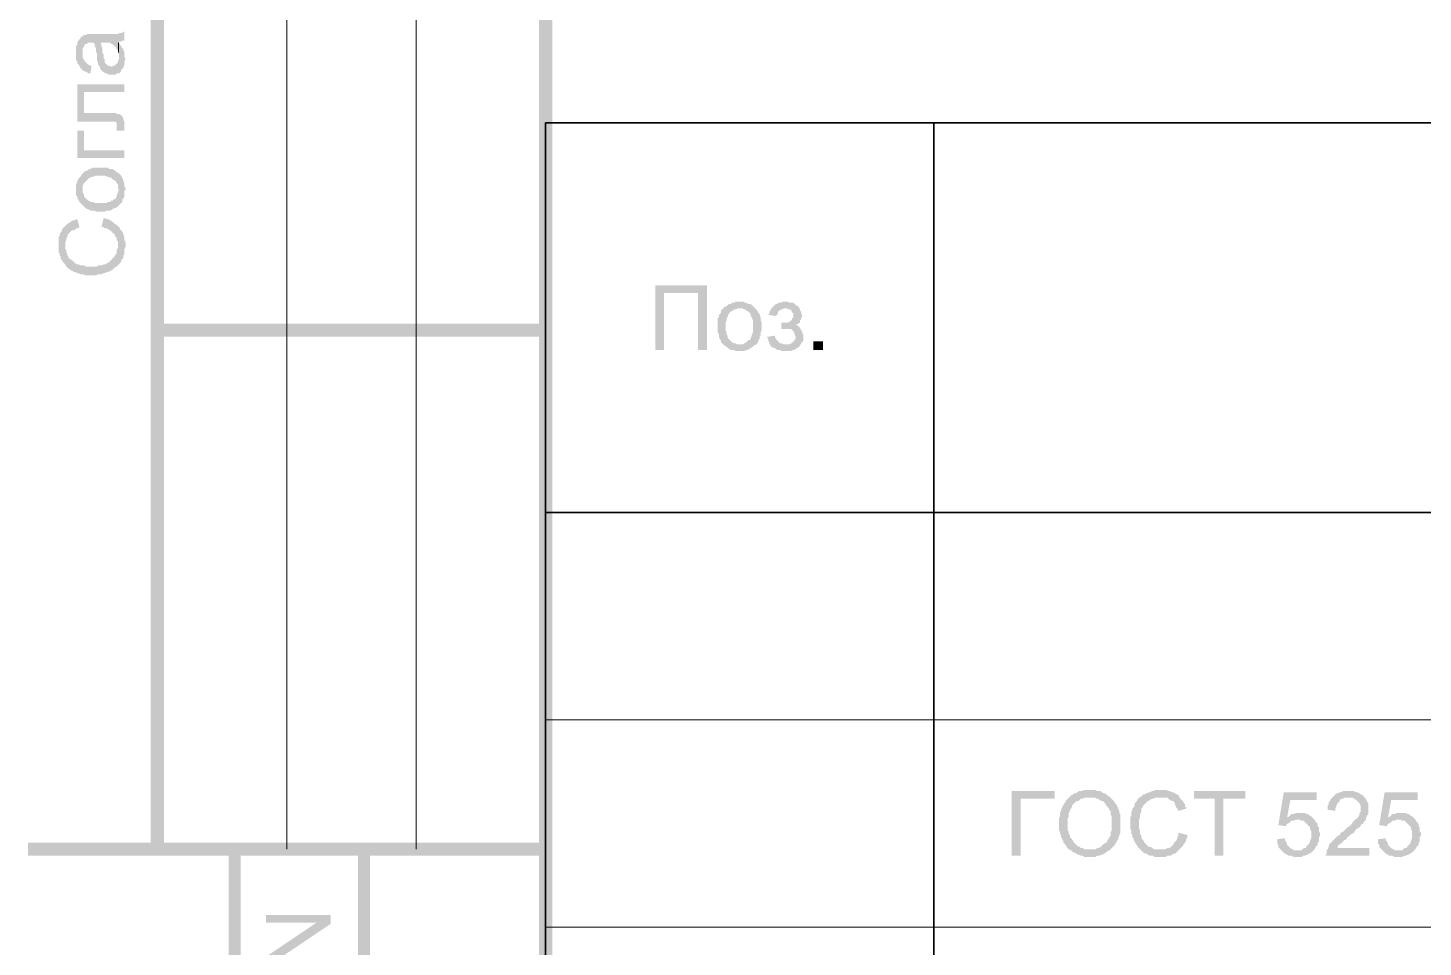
# Model space of a CAD drawing. Header units: millimetres. Extents: x -383313 to -161684, y -117025 to 99224.
# Drawn here: x -373960 to -368575, y -28959 to -25413 of the extents above; entities that cross this region are included whole.
import ezdxf

# ---------------------------------------------------------------- set-up
doc = ezdxf.new("R2010")
doc.units = ezdxf.units.MM
doc.header["$MEASUREMENT"] = 0
doc.layers.add('PDF_Geometry', color=7, linetype='Continuous')
doc.layers.add('PDF_Solid Fills', color=7, linetype='Continuous')

# ---------------------------------------------------------------- blocks, each defined once
blk = doc.blocks.new('A$Cf5759c35')
at = {"layer": 'PDF_Solid Fills'}
for points in [[(-15312, -7243.2), (-15312, -7243.2), (-15312, -7272.9), (-15307.7, -7277.1), (-15307.7, -7285.6), (-15303.5, -7289.8), (-15299.3, -7294), (-15295, -7302.5), (-15290.8, -7306.7), (-15286.6, -7311), (-15286.6, -7247.5), (-15286.6, -7243.2), (-15286.6, -7234.8), (-15286.6, -7226.3), (-15282.3, -7222.1), (-15282.3, -7217.8), (-15278.1, -7213.6), (-15278.1, -7209.4), (-15269.6, -7209.4), (-15265.4, -7205.1), (-15256.9, -7205.1), (-15248.5, -7205.1), (-15248.5, -7205.1), (-15244.2, -7205.1), (-15240, -7209.4), (-15240, -7213.6), (-15240, -7217.8), (-15235.8, -7226.3), (-15235.8, -7234.8), (-15235.8, -7239), (-15231.5, -7247.5), (-15231.5, -7260.2), (-15231.5, -7264.4), (-15231.5, -7272.9), (-15227.3, -7281.3), (-15227.3, -7285.6), (-15227.3, -7289.8), (-15223.1, -7294), (-15218.8, -7302.5), (-15218.8, -7205.1), (-15206.1, -7205.1), (-15201.9, -7205.1), (-15193.4, -7205.1), (-15189.2, -7205.1), (-15180.7, -7205.1), (-15176.5, -7209.4), (-15176.5, -7209.4), (-15168, -7213.6), (-15163.8, -7217.8), (-15159.6, -7222.1), (-15155.3, -7230.5), (-15151.1, -7234.8), (-15151.1, -7239), (-15151.1, -7200.9), (-15146.9, -7200.9), (-15138.4, -7200.9), (-15134.2, -7196.7), (-15125.7, -7196.7), (-15125.7, -7162.8), (-15129.9, -7162.8), (-15134.2, -7167), (-15142.6, -7167), (-15151.1, -7171.3), (-15151.1, -7171.3), (-15155.3, -7171.3), (-15159.6, -7171.3), (-15168, -7171.3), (-15176.5, -7171.3), (-15185, -7171.3), (-15193.4, -7171.3), (-15201.9, -7171.3), (-15244.2, -7171.3), (-15244.2, -7171.3), (-15252.7, -7171.3), (-15261.2, -7171.3), (-15269.6, -7171.3), (-15273.9, -7175.5), (-15273.9, -7175.5), (-15282.3, -7175.5), (-15286.6, -7179.7), (-15295, -7184), (-15295, -7188.2), (-15299.3, -7192.4), (-15303.5, -7196.7), (-15307.7, -7205.1), (-15307.7, -7209.4), (-15307.7, -7213.6), (-15312, -7217.8), (-15312, -7226.3), (-15312, -7234.8)], [(-15218.8, -7302.5), (-15218.8, -7306.7), (-15214.6, -7311), (-15210.4, -7315.2), (-15206.1, -7319.4), (-15197.7, -7323.7), (-15193.4, -7323.7), (-15189.2, -7327.9), (-15180.7, -7327.9), (-15176.5, -7327.9), (-15172.3, -7327.9), (-15168, -7327.9), (-15159.6, -7327.9), (-15155.3, -7323.7), (-15146.9, -7323.7), (-15142.6, -7319.4), (-15138.4, -7315.2), (-15138.4, -7311), (-15134.2, -7306.7), (-15129.9, -7302.5), (-15129.9, -7298.3), (-15125.7, -7289.8), (-15125.7, -7281.3), (-15125.7, -7277.1), (-15121.5, -7268.6), (-15125.7, -7260.2), (-15125.7, -7251.7), (-15125.7, -7247.5), (-15125.7, -7239), (-15129.9, -7234.8), (-15129.9, -7230.5), (-15134.2, -7226.3), (-15138.4, -7217.8), (-15142.6, -7213.6), (-15146.9, -7205.1), (-15146.9, -7260.2), (-15146.9, -7260.2), (-15146.9, -7268.6), (-15151.1, -7277.1), (-15151.1, -7281.3), (-15155.3, -7285.6), (-15159.6, -7289.8), (-15163.8, -7294), (-15168, -7294), (-15176.5, -7298.3), (-15176.5, -7298.3), (-15185, -7294), (-15189.2, -7294), (-15193.4, -7289.8), (-15197.7, -7285.6), (-15201.9, -7281.3), (-15201.9, -7277.1), (-15201.9, -7268.6), (-15206.1, -7264.4), (-15206.1, -7251.7), (-15206.1, -7251.7), (-15210.4, -7243.2), (-15210.4, -7234.8), (-15210.4, -7226.3), (-15214.6, -7217.8), (-15214.6, -7213.6), (-15214.6, -7209.4), (-15218.8, -7205.1)], [(-15151.1, -7239), (-15146.9, -7247.5), (-15146.9, -7260.2), (-15146.9, -7205.1), (-15151.1, -7200.9)], [(-15286.6, -7311), (-15282.3, -7315.2), (-15278.1, -7315.2), (-15269.6, -7319.4), (-15265.4, -7323.7), (-15256.9, -7323.7), (-15252.7, -7294), (-15256.9, -7294), (-15265.4, -7289.8), (-15269.6, -7285.6), (-15273.9, -7281.3), (-15278.1, -7277.1), (-15282.3, -7272.9), (-15282.3, -7268.6), (-15286.6, -7264.4), (-15286.6, -7255.9), (-15286.6, -7247.5)], [(-15307.7, -7366), (-15307.7, -7509.9), (-15159.6, -7509.9), (-15155.3, -7514.2), (-15155.3, -7514.2), (-15155.3, -7518.4), (-15155.3, -7526.9), (-15155.3, -7543.8), (-15125.7, -7543.8), (-15125.7, -7539.6), (-15125.7, -7531.1), (-15125.7, -7522.6), (-15125.7, -7518.4), (-15125.7, -7514.2), (-15125.7, -7509.9), (-15129.9, -7501.5), (-15129.9, -7497.2), (-15134.2, -7488.8), (-15134.2, -7488.8), (-15138.4, -7484.5), (-15146.9, -7480.3), (-15151.1, -7480.3), (-15155.3, -7480.3), (-15159.6, -7476.1), (-15168, -7476.1), (-15172.3, -7476.1), (-15185, -7476.1), (-15193.4, -7476.1), (-15282.3, -7476.1), (-15282.3, -7395.6)], [(-15307.7, -7543.8), (-15307.7, -7649.6), (-15125.7, -7649.6), (-15125.7, -7620), (-15282.3, -7620), (-15282.3, -7543.8)], [(-15312, -7772.4), (-15312, -7772.4), (-15312, -7793.6), (-15307.7, -7797.8), (-15307.7, -7806.3), (-15303.5, -7810.5), (-15299.3, -7819), (-15295, -7823.2), (-15290.8, -7827.4), (-15290.8, -7827.4), (-15286.6, -7831.7), (-15286.6, -7772.4), (-15286.6, -7768.2), (-15286.6, -7759.7), (-15286.6, -7755.5), (-15282.3, -7747), (-15278.1, -7742.8), (-15273.9, -7738.5), (-15269.6, -7734.3), (-15265.4, -7730.1), (-15261.2, -7725.8), (-15256.9, -7725.8), (-15248.5, -7721.6), (-15244.2, -7721.6), (-15235.8, -7717.4), (-15227.3, -7717.4), (-15218.8, -7717.4), (-15218.8, -7717.4), (-15210.4, -7717.4), (-15201.9, -7717.4), (-15193.4, -7721.6), (-15189.2, -7721.6), (-15180.7, -7725.8), (-15176.5, -7725.8), (-15172.3, -7730.1), (-15168, -7734.3), (-15163.8, -7734.3), (-15159.6, -7738.5), (-15155.3, -7747), (-15151.1, -7751.2), (-15151.1, -7755.5), (-15151.1, -7763.9), (-15146.9, -7772.4), (-15146.9, -7831.7), (-15142.6, -7827.4), (-15138.4, -7823.2), (-15134.2, -7819), (-15134.2, -7810.5), (-15129.9, -7806.3), (-15125.7, -7797.8), (-15125.7, -7793.6), (-15125.7, -7785.1), (-15125.7, -7776.6), (-15121.5, -7772.4), (-15121.5, -7768.2), (-15125.7, -7759.7), (-15125.7, -7751.2), (-15125.7, -7747), (-15129.9, -7738.5), (-15129.9, -7734.3), (-15134.2, -7725.8), (-15134.2, -7725.8), (-15138.4, -7717.4), (-15142.6, -7713.1), (-15146.9, -7708.9), (-15155.3, -7704.7), (-15159.6, -7700.4), (-15163.8, -7696.2), (-15168, -7696.2), (-15172.3, -7692), (-15176.5, -7692), (-15185, -7692), (-15189.2, -7687.7), (-15197.7, -7687.7), (-15206.1, -7687.7), (-15210.4, -7687.7), (-15218.8, -7687.7), (-15227.3, -7687.7), (-15235.8, -7687.7), (-15240, -7687.7), (-15248.5, -7687.7), (-15256.9, -7692), (-15261.2, -7692), (-15265.4, -7696.2), (-15273.9, -7700.4), (-15278.1, -7700.4), (-15282.3, -7704.7), (-15286.6, -7708.9), (-15290.8, -7713.1), (-15295, -7721.6), (-15299.3, -7725.8), (-15303.5, -7730.1), (-15307.7, -7738.5), (-15307.7, -7742.8), (-15312, -7751.2), (-15312, -7755.5), (-15312, -7763.9)], [(-15286.6, -7831.7), (-15282.3, -7835.9), (-15278.1, -7840.1), (-15273.9, -7844.4), (-15265.4, -7848.6), (-15261.2, -7848.6), (-15256.9, -7852.8), (-15248.5, -7852.8), (-15240, -7852.8), (-15235.8, -7857.1), (-15227.3, -7857.1), (-15218.8, -7857.1), (-15218.8, -7857.1), (-15210.4, -7857.1), (-15201.9, -7857.1), (-15193.4, -7852.8), (-15185, -7852.8), (-15180.7, -7852.8), (-15172.3, -7848.6), (-15168, -7844.4), (-15163.8, -7844.4), (-15155.3, -7840.1), (-15151.1, -7835.9), (-15146.9, -7831.7), (-15146.9, -7772.4), (-15146.9, -7772.4), (-15151.1, -7780.9), (-15151.1, -7785.1), (-15155.3, -7793.6), (-15155.3, -7797.8), (-15159.6, -7806.3), (-15168, -7810.5), (-15168, -7810.5), (-15172.3, -7814.7), (-15176.5, -7814.7), (-15180.7, -7819), (-15189.2, -7819), (-15193.4, -7823.2), (-15201.9, -7823.2), (-15210.4, -7823.2), (-15218.8, -7823.2), (-15218.8, -7823.2), (-15227.3, -7823.2), (-15235.8, -7823.2), (-15240, -7823.2), (-15248.5, -7819), (-15256.9, -7819), (-15261.2, -7814.7), (-15265.4, -7814.7), (-15269.6, -7810.5), (-15273.9, -7806.3), (-15278.1, -7802), (-15282.3, -7797.8), (-15282.3, -7789.3), (-15286.6, -7785.1), (-15286.6, -7776.6), (-15286.6, -7772.4)], [(-15379.7, -7984.1), (-15379.7, -7984.1), (-15379.7, -8013.7), (-15375.5, -8017.9), (-15375.5, -8026.4), (-15371.2, -8030.6), (-15371.2, -8039.1), (-15367, -8043.3), (-15367, -8043.3), (-15362.8, -8051.8), (-15358.5, -8056), (-15354.3, -8060.3), (-15350.1, -8068.7), (-15345.8, -8073), (-15341.6, -8077.2), (-15333.1, -8081.4), (-15328.9, -8085.7), (-15324.7, -8085.7), (-15320.4, -8089.9), (-15316.2, -8089.9), (-15307.7, -8094.1), (-15303.5, -8094.1), (-15295, -8098.4), (-15290.8, -8098.4), (-15282.3, -8098.4), (-15278.1, -8102.6), (-15269.6, -8102.6), (-15261.2, -8102.6), (-15252.7, -8102.6), (-15248.5, -8102.6), (-15240, -8102.6), (-15235.8, -8102.6), (-15227.3, -8098.4), (-15218.8, -8098.4), (-15214.6, -8098.4), (-15206.1, -8094.1), (-15201.9, -8094.1), (-15193.4, -8089.9), (-15189.2, -8089.9), (-15189.2, -8089.9), (-15180.7, -8085.7), (-15172.3, -8081.4), (-15168, -8077.2), (-15163.8, -8073), (-15155.3, -8068.7), (-15151.1, -8064.5), (-15146.9, -8060.3), (-15151.1, -7988.3), (-15151.1, -7992.5), (-15151.1, -7996.8), (-15155.3, -8005.2), (-15155.3, -8009.5), (-15155.3, -8017.9), (-15159.6, -8022.2), (-15163.8, -8030.6), (-15168, -8034.9), (-15172.3, -8039.1), (-15176.5, -8043.3), (-15180.7, -8047.6), (-15185, -8051.8), (-15193.4, -8056), (-15197.7, -8060.3), (-15201.9, -8060.3), (-15206.1, -8060.3), (-15210.4, -8064.5), (-15218.8, -8064.5), (-15227.3, -8064.5), (-15231.5, -8068.7), (-15240, -8068.7), (-15248.5, -8068.7), (-15252.7, -8068.7), (-15252.7, -8068.7), (-15261.2, -8068.7), (-15269.6, -8068.7), (-15273.9, -8068.7), (-15282.3, -8064.5), (-15290.8, -8064.5), (-15295, -8064.5), (-15303.5, -8060.3), (-15307.7, -8060.3), (-15316.2, -8056), (-15320.4, -8051.8), (-15324.7, -8047.6), (-15328.9, -8043.3), (-15337.4, -8039.1), (-15341.6, -8034.9), (-15341.6, -8030.6), (-15345.8, -8026.4), (-15345.8, -8017.9), (-15350.1, -8013.7), (-15350.1, -8005.2), (-15354.3, -8001), (-15354.3, -7992.5), (-15354.3, -7984.1), (-15354.3, -7912.1), (-15358.5, -7916.3), (-15362.8, -7920.6), (-15367, -7924.8), (-15367, -7929), (-15371.2, -7937.5), (-15375.5, -7941.7), (-15375.5, -7950.2), (-15379.7, -7954.4), (-15379.7, -7962.9), (-15379.7, -7971.4), (-15379.7, -7975.6)], [(-15354.3, -7912.1), (-15354.3, -7984.1), (-15354.3, -7975.6), (-15350.1, -7967.1), (-15350.1, -7958.7), (-15345.8, -7954.4), (-15345.8, -7950.2), (-15341.6, -7941.7), (-15337.4, -7937.5), (-15333.1, -7933.3), (-15328.9, -7929), (-15320.4, -7929), (-15316.2, -7924.8), (-15307.7, -7920.6), (-15299.3, -7916.3), (-15307.7, -7886.7), (-15312, -7886.7), (-15320.4, -7890.9), (-15324.7, -7890.9), (-15333.1, -7895.2), (-15337.4, -7899.4), (-15345.8, -7903.6), (-15350.1, -7907.9)], [(-15214.6, -7916.3), (-15214.6, -7916.3), (-15206.1, -7916.3), (-15201.9, -7920.6), (-15193.4, -7920.6), (-15189.2, -7924.8), (-15180.7, -7929), (-15176.5, -7933.3), (-15172.3, -7937.5), (-15168, -7941.7), (-15163.8, -7941.7), (-15163.8, -7950.2), (-15159.6, -7954.4), (-15155.3, -7958.7), (-15155.3, -7967.1), (-15151.1, -7971.4), (-15151.1, -7979.8), (-15151.1, -7988.3), (-15146.9, -8060.3), (-15142.6, -8056), (-15138.4, -8051.8), (-15138.4, -8047.6), (-15134.2, -8039.1), (-15129.9, -8034.9), (-15129.9, -8026.4), (-15125.7, -8022.2), (-15125.7, -8013.7), (-15125.7, -8009.5), (-15125.7, -8001), (-15121.5, -7992.5), (-15121.5, -7984.1), (-15121.5, -7984.1), (-15121.5, -7975.6), (-15125.7, -7967.1), (-15125.7, -7962.9), (-15125.7, -7954.4), (-15129.9, -7946), (-15129.9, -7941.7), (-15134.2, -7933.3), (-15138.4, -7929), (-15142.6, -7924.8), (-15142.6, -7920.6), (-15146.9, -7916.3), (-15151.1, -7912.1), (-15155.3, -7907.9), (-15163.8, -7903.6), (-15168, -7899.4), (-15172.3, -7895.2), (-15180.7, -7890.9), (-15185, -7886.7), (-15193.4, -7886.7), (-15197.7, -7882.5), (-15206.1, -7882.5)], [(-12877.8, -8140.7), (-13076.8, -8140.7), (-13076.8, -8390.5), (-13042.9, -8390.5), (-13042.9, -8170.3), (-12911.7, -8170.3)], [(-12814.3, -8229.6), (-12818.5, -8233.8), (-12822.8, -8238.1), (-12822.8, -8246.5), (-12827, -8250.8), (-12831.2, -8255), (-12831.2, -8263.5), (-12835.5, -8267.7), (-12835.5, -8276.2), (-12835.5, -8284.6), (-12835.5, -8293.1), (-12835.5, -8301.6), (-12835.5, -8301.6), (-12835.5, -8310), (-12835.5, -8318.5), (-12835.5, -8322.7), (-12831.2, -8331.2), (-12831.2, -8339.7), (-12831.2, -8343.9), (-12827, -8348.1), (-12822.8, -8356.6), (-12822.8, -8360.8), (-12818.5, -8365.1), (-12814.3, -8369.3), (-12750.8, -8369.3), (-12755, -8369.3), (-12759.3, -8369.3), (-12767.7, -8365.1), (-12772, -8365.1), (-12780.4, -8360.8), (-12784.7, -8356.6), (-12788.9, -8352.4), (-12788.9, -8352.4), (-12793.1, -8348.1), (-12797.4, -8343.9), (-12797.4, -8335.4), (-12801.6, -8331.2), (-12801.6, -8322.7), (-12805.8, -8314.3), (-12805.8, -8310), (-12805.8, -8301.6), (-12805.8, -8297.3), (-12805.8, -8288.9), (-12805.8, -8284.6), (-12801.6, -8276.2), (-12801.6, -8267.7), (-12797.4, -8263.5), (-12797.4, -8259.2), (-12793.1, -8250.8), (-12788.9, -8246.5), (-12788.9, -8246.5), (-12784.7, -8242.3), (-12776.2, -8238.1), (-12772, -8233.8), (-12763.5, -8233.8), (-12759.3, -8229.6), (-12750.8, -8229.6)], [(-12750.8, -8204.2), (-12750.8, -8204.2), (-12767.7, -8204.2), (-12772, -8208.4), (-12780.4, -8208.4), (-12784.7, -8212.7), (-12793.1, -8212.7), (-12797.4, -8216.9), (-12801.6, -8221.1), (-12810.1, -8225.4), (-12810.1, -8225.4), (-12814.3, -8229.6), (-12750.8, -8229.6), (-12750.8, -8229.6), (-12742.3, -8229.6), (-12733.9, -8233.8), (-12729.6, -8233.8), (-12725.4, -8238.1), (-12716.9, -8242.3), (-12712.7, -8246.5), (-12708.5, -8250.8), (-12708.5, -8259.2), (-12704.2, -8263.5), (-12704.2, -8267.7), (-12700, -8276.2), (-12700, -8284.6), (-12700, -8288.9), (-12700, -8297.3), (-12700, -8301.6), (-12700, -8310), (-12700, -8318.5), (-12700, -8322.7), (-12704.2, -8331.2), (-12704.2, -8335.4), (-12708.5, -8343.9), (-12708.5, -8348.1), (-12712.7, -8352.4), (-12716.9, -8352.4), (-12721.2, -8356.6), (-12725.4, -8360.8), (-12733.9, -8365.1), (-12738.1, -8369.3), (-12746.6, -8369.3), (-12750.8, -8369.3), (-12814.3, -8369.3), (-12810.1, -8373.5), (-12801.6, -8377.8), (-12797.4, -8382), (-12793.1, -8386.2), (-12784.7, -8390.5), (-12780.4, -8390.5), (-12772, -8390.5), (-12767.7, -8394.7), (-12759.3, -8394.7), (-12750.8, -8394.7), (-12746.6, -8394.7), (-12742.3, -8394.7), (-12733.9, -8394.7), (-12725.4, -8390.5), (-12721.2, -8390.5), (-12712.7, -8386.2), (-12708.5, -8382), (-12704.2, -8382), (-12700, -8377.8), (-12695.8, -8373.5), (-12687.3, -8369.3), (-12683.1, -8365.1), (-12678.8, -8356.6), (-12678.8, -8352.4), (-12678.8, -8352.4), (-12674.6, -8348.1), (-12674.6, -8339.7), (-12670.4, -8335.4), (-12670.4, -8327), (-12670.4, -8322.7), (-12666.1, -8314.3), (-12666.1, -8305.8), (-12666.1, -8297.3), (-12666.1, -8293.1), (-12666.1, -8284.6), (-12670.4, -8276.2), (-12670.4, -8267.7), (-12670.4, -8263.5), (-12674.6, -8255), (-12674.6, -8250.8), (-12678.8, -8246.5), (-12683.1, -8238.1), (-12687.3, -8233.8), (-12691.5, -8229.6), (-12695.8, -8225.4), (-12700, -8221.1), (-12704.2, -8216.9), (-12712.7, -8212.7), (-12716.9, -8212.7), (-12725.4, -8208.4), (-12729.6, -8208.4), (-12738.1, -8204.2), (-12742.3, -8204.2)], [(-12573, -8204.2), (-12585.7, -8204.2), (-12594.2, -8208.4), (-12598.4, -8208.4), (-12606.9, -8212.7), (-12611.1, -8212.7), (-12615.3, -8216.9), (-12619.6, -8221.1), (-12623.8, -8225.4), (-12628, -8229.6), (-12632.3, -8238.1), (-12636.5, -8242.3), (-12636.5, -8250.8), (-12640.7, -8255), (-12611.1, -8259.2), (-12606.9, -8255), (-12602.6, -8246.5), (-12602.6, -8242.3), (-12598.4, -8238.1), (-12589.9, -8233.8), (-12585.7, -8233.8), (-12581.5, -8229.6), (-12573, -8229.6), (-12522.2, -8225.4), (-12526.4, -8221.1), (-12530.7, -8221.1), (-12534.9, -8216.9), (-12539.1, -8212.7), (-12543.4, -8208.4), (-12551.8, -8208.4), (-12560.3, -8208.4), (-12564.5, -8204.2)], [(-12522.2, -8225.4), (-12573, -8229.6), (-12568.8, -8229.6), (-12564.5, -8233.8), (-12556.1, -8233.8), (-12551.8, -8238.1), (-12551.8, -8238.1), (-12547.6, -8246.5), (-12543.4, -8250.8), (-12543.4, -8259.2), (-12543.4, -8263.5), (-12547.6, -8267.7), (-12551.8, -8276.2), (-12551.8, -8276.2), (-12556.1, -8280.4), (-12564.5, -8284.6), (-12568.8, -8284.6), (-12573, -8284.6), (-12581.5, -8284.6), (-12589.9, -8284.6), (-12589.9, -8310), (-12589.9, -8310), (-12581.5, -8310), (-12518, -8305.8), (-12522.2, -8301.6), (-12526.4, -8297.3), (-12534.9, -8293.1), (-12530.7, -8293.1), (-12526.4, -8288.9), (-12518, -8284.6), (-12518, -8276.2), (-12513.7, -8271.9), (-12513.7, -8267.7), (-12509.5, -8259.2), (-12509.5, -8259.2), (-12513.7, -8250.8), (-12513.7, -8242.3), (-12518, -8238.1), (-12518, -8233.8)], [(-12615.3, -8335.4), (-12645, -8339.7), (-12645, -8343.9), (-12640.7, -8348.1), (-12640.7, -8356.6), (-12636.5, -8360.8), (-12636.5, -8365.1), (-12632.3, -8373.5), (-12628, -8377.8), (-12623.8, -8382), (-12619.6, -8382), (-12611.1, -8386.2), (-12606.9, -8390.5), (-12602.6, -8390.5), (-12594.2, -8390.5), (-12589.9, -8394.7), (-12581.5, -8394.7), (-12573, -8394.7), (-12568.8, -8394.7), (-12560.3, -8394.7), (-12551.8, -8394.7), (-12547.6, -8390.5), (-12539.1, -8390.5), (-12534.9, -8386.2), (-12526.4, -8382), (-12522.2, -8377.8), (-12522.2, -8377.8), (-12518, -8373.5), (-12573, -8369.3), (-12573, -8369.3), (-12581.5, -8369.3), (-12589.9, -8365.1), (-12594.2, -8365.1), (-12598.4, -8360.8), (-12602.6, -8356.6), (-12606.9, -8352.4), (-12611.1, -8348.1), (-12615.3, -8339.7)], [(-12518, -8305.8), (-12581.5, -8310), (-12551.8, -8310), (-12547.6, -8314.3), (-12543.4, -8318.5), (-12539.1, -8327), (-12539.1, -8331.2), (-12534.9, -8339.7), (-12534.9, -8343.9), (-12539.1, -8352.4), (-12543.4, -8356.6), (-12547.6, -8360.8), (-12547.6, -8360.8), (-12551.8, -8365.1), (-12560.3, -8369.3), (-12564.5, -8369.3), (-12573, -8369.3), (-12518, -8373.5), (-12513.7, -8365.1), (-12509.5, -8360.8), (-12505.3, -8352.4), (-12505.3, -8348.1), (-12505.3, -8339.7), (-12505.3, -8339.7), (-12505.3, -8331.2), (-12509.5, -8327), (-12509.5, -8318.5), (-12513.7, -8314.3), (-12513.7, -8314.3)], [(-11535.8, -10092.3), (-11700.9, -10092.3), (-11700.9, -10342), (-11667.1, -10342), (-11667.1, -10121.9), (-11535.8, -10121.9)], [(-11476.6, -10113.4), (-11480.8, -10117.7), (-11485, -10121.9), (-11489.3, -10126.1), (-11493.5, -10130.4), (-11493.5, -10134.6), (-11497.7, -10138.8), (-11502, -10147.3), (-11506.2, -10151.5), (-11506.2, -10155.8), (-11510.4, -10164.2), (-11510.4, -10168.5), (-11514.7, -10176.9), (-11514.7, -10181.2), (-11514.7, -10189.6), (-11518.9, -10198.1), (-11518.9, -10206.6), (-11518.9, -10210.8), (-11518.9, -10219.3), (-11518.9, -10223.5), (-11518.9, -10227.7), (-11518.9, -10236.2), (-11518.9, -10244.7), (-11514.7, -10248.9), (-11514.7, -10257.4), (-11510.4, -10261.6), (-11510.4, -10270.1), (-11506.2, -10274.3), (-11506.2, -10282.8), (-11502, -10282.8), (-11502, -10291.2), (-11497.7, -10295.5), (-11493.5, -10299.7), (-11489.3, -10308.2), (-11485, -10312.4), (-11480.8, -10316.6), (-11472.3, -10320.9), (-11468.1, -10325.1), (-11463.9, -10329.3), (-11459.6, -10329.3), (-11451.2, -10333.6), (-11446.9, -10337.8), (-11442.7, -10337.8), (-11434.2, -10342), (-11425.8, -10342), (-11421.5, -10346.3), (-11413.1, -10346.3), (-11404.6, -10346.3), (-11400.4, -10346.3), (-11400.4, -10346.3), (-11391.9, -10346.3), (-11383.4, -10346.3), (-11379.2, -10346.3), (-11370.7, -10342), (-11362.3, -10342), (-11358, -10337.8), (-11349.6, -10337.8), (-11345.3, -10333.6), (-11336.9, -10329.3), (-11336.9, -10329.3), (-11332.6, -10325.1), (-11324.2, -10320.9), (-11319.9, -10316.6), (-11400.4, -10316.6), (-11400.4, -10316.6), (-11408.8, -10316.6), (-11413.1, -10316.6), (-11421.5, -10316.6), (-11425.8, -10312.4), (-11434.2, -10312.4), (-11438.5, -10308.2), (-11446.9, -10303.9), (-11451.2, -10299.7), (-11455.4, -10295.5), (-11459.6, -10291.2), (-11459.6, -10291.2), (-11463.9, -10287), (-11468.1, -10278.5), (-11472.3, -10274.3), (-11476.6, -10270.1), (-11476.6, -10261.6), (-11480.8, -10257.4), (-11480.8, -10248.9), (-11485, -10244.7), (-11485, -10236.2), (-11485, -10227.7), (-11485, -10219.3), (-11485, -10215), (-11485, -10206.6), (-11485, -10198.1), (-11480.8, -10189.6), (-11480.8, -10181.2), (-11480.8, -10176.9), (-11476.6, -10168.5), (-11476.6, -10164.2), (-11472.3, -10160), (-11468.1, -10151.5), (-11468.1, -10147.3), (-11463.9, -10143.1), (-11459.6, -10138.8), (-11455.4, -10134.6), (-11451.2, -10130.4), (-11442.7, -10130.4), (-11438.5, -10126.1), (-11434.2, -10121.9), (-11425.8, -10121.9), (-11421.5, -10117.7), (-11413.1, -10117.7), (-11404.6, -10117.7), (-11400.4, -10117.7)], [(-11400.4, -10088), (-11400.4, -10088), (-11421.5, -10088), (-11430, -10092.3), (-11434.2, -10092.3), (-11442.7, -10092.3), (-11446.9, -10096.5), (-11455.4, -10100.7), (-11459.6, -10100.7), (-11463.9, -10105), (-11472.3, -10109.2), (-11476.6, -10113.4), (-11400.4, -10117.7), (-11391.9, -10117.7), (-11387.7, -10117.7), (-11379.2, -10117.7), (-11375, -10121.9), (-11366.5, -10121.9), (-11362.3, -10126.1), (-11353.8, -10130.4), (-11349.6, -10130.4), (-11345.3, -10134.6), (-11341.1, -10138.8), (-11336.9, -10147.3), (-11332.6, -10151.5), (-11328.4, -10155.8), (-11324.2, -10164.2), (-11319.9, -10168.5), (-11319.9, -10176.9), (-11319.9, -10181.2), (-11315.7, -10189.6), (-11315.7, -10193.9), (-11315.7, -10202.3), (-11315.7, -10210.8), (-11315.7, -10219.3), (-11315.7, -10223.5), (-11315.7, -10232), (-11315.7, -10240.4), (-11315.7, -10244.7), (-11319.9, -10253.1), (-11319.9, -10257.4), (-11319.9, -10265.8), (-11324.2, -10270.1), (-11328.4, -10278.5), (-11332.6, -10282.8), (-11332.6, -10287), (-11336.9, -10291.2), (-11336.9, -10291.2), (-11345.3, -10295.5), (-11349.6, -10299.7), (-11353.8, -10303.9), (-11358, -10308.2), (-11366.5, -10312.4), (-11370.7, -10312.4), (-11379.2, -10316.6), (-11383.4, -10316.6), (-11391.9, -10316.6), (-11400.4, -10316.6), (-11319.9, -10316.6), (-11315.7, -10312.4), (-11311.5, -10308.2), (-11307.2, -10303.9), (-11303, -10299.7), (-11298.8, -10291.2), (-11294.5, -10287), (-11294.5, -10282.8), (-11290.3, -10278.5), (-11290.3, -10274.3), (-11286.1, -10265.8), (-11286.1, -10261.6), (-11281.8, -10253.1), (-11281.8, -10244.7), (-11281.8, -10240.4), (-11281.8, -10232), (-11281.8, -10223.5), (-11281.8, -10219.3), (-11281.8, -10219.3), (-11281.8, -10210.8), (-11281.8, -10202.3), (-11281.8, -10193.9), (-11281.8, -10189.6), (-11281.8, -10181.2), (-11286.1, -10176.9), (-11286.1, -10168.5), (-11290.3, -10164.2), (-11290.3, -10155.8), (-11294.5, -10151.5), (-11294.5, -10147.3), (-11298.8, -10143.1), (-11303, -10138.8), (-11307.2, -10130.4), (-11311.5, -10126.1), (-11315.7, -10121.9), (-11319.9, -10117.7), (-11324.2, -10113.4), (-11332.6, -10109.2), (-11336.9, -10105), (-11341.1, -10100.7), (-11345.3, -10100.7), (-11353.8, -10096.5), (-11358, -10092.3), (-11366.5, -10092.3), (-11370.7, -10092.3), (-11379.2, -10088), (-11383.4, -10088), (-11391.9, -10088)], [(-11125.2, -10088), (-11125.2, -10088), (-11146.4, -10088), (-11154.8, -10092.3), (-11159.1, -10092.3), (-11167.5, -10096.5), (-11171.8, -10096.5), (-11180.2, -10100.7), (-11184.5, -10100.7), (-11184.5, -10105), (-11192.9, -10105), (-11197.2, -10109.2), (-11201.4, -10113.4), (-11209.9, -10117.7), (-11214.1, -10121.9), (-11218.3, -10130.4), (-11222.6, -10134.6), (-11226.8, -10138.8), (-11226.8, -10147.3), (-11226.8, -10147.3), (-11231, -10155.8), (-11235.3, -10160), (-11235.3, -10164.2), (-11239.5, -10172.7), (-11239.5, -10181.2), (-11239.5, -10185.4), (-11243.7, -10193.9), (-11243.7, -10198.1), (-11243.7, -10206.6), (-11243.7, -10215), (-11243.7, -10223.5), (-11243.7, -10227.7), (-11243.7, -10236.2), (-11239.5, -10244.7), (-11239.5, -10248.9), (-11239.5, -10257.4), (-11235.3, -10261.6), (-11235.3, -10270.1), (-11231, -10274.3), (-11231, -10282.8), (-11231, -10282.8), (-11226.8, -10287), (-11222.6, -10295.5), (-11218.3, -10299.7), (-11214.1, -10308.2), (-11209.9, -10312.4), (-11205.6, -10316.6), (-11201.4, -10320.9), (-11129.4, -10316.6), (-11133.7, -10316.6), (-11137.9, -10316.6), (-11146.4, -10316.6), (-11150.6, -10316.6), (-11159.1, -10312.4), (-11163.3, -10308.2), (-11171.8, -10308.2), (-11176, -10303.9), (-11180.2, -10299.7), (-11184.5, -10295.5), (-11188.7, -10291.2), (-11192.9, -10282.8), (-11197.2, -10278.5), (-11201.4, -10270.1), (-11201.4, -10270.1), (-11201.4, -10261.6), (-11205.6, -10257.4), (-11205.6, -10248.9), (-11205.6, -10244.7), (-11209.9, -10236.2), (-11209.9, -10232), (-11209.9, -10223.5), (-11209.9, -10215), (-11209.9, -10215), (-11209.9, -10206.6), (-11209.9, -10202.3), (-11205.6, -10193.9), (-11205.6, -10185.4), (-11205.6, -10181.2), (-11201.4, -10172.7), (-11201.4, -10168.5), (-11201.4, -10160), (-11197.2, -10155.8), (-11192.9, -10147.3), (-11188.7, -10143.1), (-11184.5, -10138.8), (-11180.2, -10134.6), (-11176, -10130.4), (-11171.8, -10130.4), (-11167.5, -10126.1), (-11159.1, -10121.9), (-11154.8, -10121.9), (-11146.4, -10117.7), (-11142.1, -10117.7), (-11133.7, -10117.7), (-11125.2, -10117.7), (-11053.2, -10117.7), (-11057.5, -10109.2), (-11061.7, -10105), (-11065.9, -10105), (-11070.2, -10100.7), (-11078.6, -10096.5), (-11082.9, -10096.5), (-11091.3, -10092.3), (-11095.6, -10092.3), (-11104, -10088), (-11112.5, -10088), (-11116.7, -10088)], [(-11053.2, -10117.7), (-11125.2, -10117.7), (-11099.8, -10117.7), (-11095.6, -10121.9), (-11091.3, -10126.1), (-11082.9, -10130.4), (-11078.6, -10130.4), (-11074.4, -10134.6), (-11070.2, -10143.1), (-11070.2, -10147.3), (-11065.9, -10155.8), (-11061.7, -10160), (-11057.5, -10168.5), (-11027.8, -10160), (-11027.8, -10155.8), (-11032.1, -10151.5), (-11032.1, -10143.1), (-11036.3, -10138.8), (-11040.5, -10130.4), (-11044.8, -10126.1), (-11049, -10121.9)], [(-10799.2, -10092.3), (-10998.2, -10092.3), (-10998.2, -10121.9), (-10917.8, -10121.9), (-10917.8, -10342), (-10883.9, -10342), (-10883.9, -10121.9), (-10799.2, -10121.9)], [(-10524.1, -10096.5), (-10651.1, -10096.5), (-10672.2, -10223.5), (-10642.6, -10227.7), (-10642.6, -10223.5), (-10638.4, -10219.3), (-10629.9, -10215), (-10625.7, -10210.8), (-10625.7, -10210.8), (-10621.4, -10206.6), (-10613, -10206.6), (-10604.5, -10202.3), (-10600.3, -10202.3), (-10536.8, -10198.1), (-10536.8, -10198.1), (-10541, -10193.9), (-10638.4, -10193.9), (-10625.7, -10126.1), (-10524.1, -10126.1)], [(-10337.8, -10117.7), (-10401.3, -10117.7), (-10384.4, -10117.7), (-10380.1, -10121.9), (-10371.7, -10126.1), (-10367.4, -10130.4), (-10367.4, -10130.4), (-10363.2, -10134.6), (-10359, -10138.8), (-10354.7, -10147.3), (-10354.7, -10151.5), (-10354.7, -10160), (-10354.7, -10164.2), (-10354.7, -10172.7), (-10359, -10176.9), (-10359, -10185.4), (-10363.2, -10189.6), (-10367.4, -10198.1), (-10371.7, -10198.1), (-10375.9, -10202.3), (-10380.1, -10206.6), (-10384.4, -10210.8), (-10388.6, -10219.3), (-10392.8, -10223.5), (-10397.1, -10227.7), (-10405.5, -10232), (-10409.8, -10236.2), (-10418.2, -10244.7), (-10422.5, -10248.9), (-10430.9, -10253.1), (-10435.2, -10261.6), (-10443.6, -10265.8), (-10447.9, -10270.1), (-10452.1, -10274.3), (-10456.3, -10278.5), (-10460.6, -10282.8), (-10464.8, -10287), (-10469, -10291.2), (-10473.3, -10295.5), (-10477.5, -10303.9), (-10477.5, -10308.2), (-10481.7, -10316.6), (-10486, -10320.9), (-10486, -10320.9), (-10486, -10329.3), (-10486, -10333.6), (-10490.2, -10342), (-10320.9, -10342), (-10320.9, -10312.4), (-10443.6, -10312.4), (-10443.6, -10312.4), (-10443.6, -10308.2), (-10439.4, -10299.7), (-10430.9, -10295.5), (-10430.9, -10295.5), (-10426.7, -10291.2), (-10422.5, -10287), (-10418.2, -10282.8), (-10409.8, -10278.5), (-10405.5, -10270.1), (-10397.1, -10265.8), (-10397.1, -10261.6), (-10388.6, -10257.4), (-10380.1, -10253.1), (-10375.9, -10244.7), (-10371.7, -10240.4), (-10367.4, -10236.2), (-10359, -10232), (-10354.7, -10227.7), (-10354.7, -10223.5), (-10350.5, -10219.3), (-10346.3, -10219.3), (-10342, -10210.8), (-10337.8, -10206.6), (-10333.6, -10202.3), (-10333.6, -10193.9), (-10329.3, -10189.6), (-10329.3, -10185.4), (-10325.1, -10181.2), (-10325.1, -10172.7), (-10325.1, -10168.5), (-10325.1, -10160), (-10325.1, -10160), (-10325.1, -10151.5), (-10325.1, -10147.3), (-10325.1, -10138.8), (-10329.3, -10134.6), (-10333.6, -10126.1), (-10333.6, -10121.9)], [(-10401.3, -10092.3), (-10422.5, -10092.3), (-10430.9, -10096.5), (-10435.2, -10096.5), (-10443.6, -10100.7), (-10447.9, -10100.7), (-10452.1, -10105), (-10456.3, -10109.2), (-10460.6, -10113.4), (-10464.8, -10117.7), (-10469, -10121.9), (-10473.3, -10130.4), (-10477.5, -10134.6), (-10477.5, -10143.1), (-10481.7, -10147.3), (-10481.7, -10155.8), (-10481.7, -10164.2), (-10452.1, -10168.5), (-10452.1, -10160), (-10447.9, -10151.5), (-10447.9, -10147.3), (-10443.6, -10138.8), (-10439.4, -10134.6), (-10435.2, -10130.4), (-10435.2, -10126.1), (-10426.7, -10121.9), (-10422.5, -10121.9), (-10418.2, -10117.7), (-10409.8, -10117.7), (-10401.3, -10117.7), (-10337.8, -10117.7), (-10346.3, -10109.2), (-10346.3, -10109.2), (-10350.5, -10105), (-10354.7, -10105), (-10359, -10100.7), (-10367.4, -10096.5), (-10371.7, -10096.5), (-10380.1, -10092.3), (-10384.4, -10092.3), (-10392.8, -10092.3)], [(-10134.6, -10096.5), (-10261.6, -10096.5), (-10282.8, -10223.5), (-10253.1, -10227.7), (-10253.1, -10223.5), (-10248.9, -10219.3), (-10240.4, -10215), (-10236.2, -10210.8), (-10236.2, -10210.8), (-10232, -10206.6), (-10223.5, -10206.6), (-10215, -10202.3), (-10210.8, -10202.3), (-10147.3, -10198.1), (-10147.3, -10198.1), (-10151.5, -10193.9), (-10248.9, -10193.9), (-10236.2, -10126.1), (-10134.6, -10126.1)], [(-10591.8, -10176.9), (-10591.8, -10176.9), (-10604.5, -10176.9), (-10613, -10181.2), (-10621.4, -10181.2), (-10625.7, -10185.4), (-10629.9, -10189.6), (-10638.4, -10193.9), (-10541, -10193.9), (-10545.2, -10189.6), (-10553.7, -10185.4), (-10557.9, -10181.2), (-10562.2, -10181.2), (-10570.6, -10176.9), (-10574.9, -10176.9), (-10583.3, -10176.9)], [(-10202.3, -10176.9), (-10202.3, -10176.9), (-10215, -10176.9), (-10223.5, -10181.2), (-10232, -10181.2), (-10236.2, -10185.4), (-10240.4, -10189.6), (-10248.9, -10193.9), (-10151.5, -10193.9), (-10155.8, -10189.6), (-10164.2, -10185.4), (-10168.5, -10181.2), (-10172.7, -10181.2), (-10181.2, -10176.9), (-10185.4, -10176.9), (-10193.9, -10176.9)], [(-10536.8, -10198.1), (-10600.3, -10202.3), (-10591.8, -10202.3), (-10583.3, -10206.6), (-10574.9, -10206.6), (-10570.6, -10210.8), (-10566.4, -10215), (-10562.2, -10219.3), (-10557.9, -10223.5), (-10553.7, -10227.7), (-10549.5, -10232), (-10549.5, -10240.4), (-10545.2, -10244.7), (-10545.2, -10253.1), (-10545.2, -10261.6), (-10545.2, -10261.6), (-10545.2, -10265.8), (-10545.2, -10274.3), (-10549.5, -10282.8), (-10549.5, -10287), (-10553.7, -10295.5), (-10557.9, -10299.7), (-10562.2, -10303.9), (-10562.2, -10303.9), (-10566.4, -10312.4), (-10574.9, -10312.4), (-10579.1, -10316.6), (-10583.3, -10320.9), (-10591.8, -10320.9), (-10600.3, -10320.9), (-10536.8, -10320.9), (-10532.5, -10316.6), (-10532.5, -10316.6), (-10528.3, -10308.2), (-10524.1, -10303.9), (-10519.8, -10299.7), (-10519.8, -10291.2), (-10515.6, -10287), (-10515.6, -10278.5), (-10515.6, -10270.1), (-10511.4, -10265.8), (-10511.4, -10257.4), (-10511.4, -10253.1), (-10515.6, -10248.9), (-10515.6, -10240.4), (-10515.6, -10232), (-10519.8, -10227.7), (-10519.8, -10219.3), (-10524.1, -10215), (-10528.3, -10210.8), (-10532.5, -10202.3)], [(-10147.3, -10198.1), (-10210.8, -10202.3), (-10202.3, -10202.3), (-10193.9, -10206.6), (-10185.4, -10206.6), (-10181.2, -10210.8), (-10176.9, -10215), (-10172.7, -10219.3), (-10168.5, -10223.5), (-10164.2, -10227.7), (-10160, -10232), (-10160, -10240.4), (-10155.8, -10244.7), (-10155.8, -10253.1), (-10155.8, -10261.6), (-10155.8, -10261.6), (-10155.8, -10265.8), (-10155.8, -10274.3), (-10160, -10282.8), (-10160, -10287), (-10164.2, -10295.5), (-10168.5, -10299.7), (-10172.7, -10303.9), (-10172.7, -10303.9), (-10176.9, -10312.4), (-10185.4, -10312.4), (-10189.6, -10316.6), (-10193.9, -10320.9), (-10202.3, -10320.9), (-10210.8, -10320.9), (-10147.3, -10320.9), (-10143.1, -10316.6), (-10143.1, -10316.6), (-10138.8, -10308.2), (-10134.6, -10303.9), (-10130.4, -10299.7), (-10130.4, -10291.2), (-10126.1, -10287), (-10126.1, -10278.5), (-10126.1, -10270.1), (-10121.9, -10265.8), (-10121.9, -10257.4), (-10121.9, -10253.1), (-10126.1, -10248.9), (-10126.1, -10240.4), (-10126.1, -10232), (-10130.4, -10227.7), (-10130.4, -10219.3), (-10134.6, -10215), (-10138.8, -10210.8), (-10143.1, -10202.3)], [(-11057.5, -10253.1), (-11057.5, -10253.1), (-11057.5, -10261.6), (-11061.7, -10270.1), (-11061.7, -10274.3), (-11065.9, -10282.8), (-11070.2, -10287), (-11074.4, -10291.2), (-11078.6, -10299.7), (-11082.9, -10303.9), (-11082.9, -10303.9), (-11087.1, -10308.2), (-11095.6, -10312.4), (-11099.8, -10312.4), (-11108.3, -10316.6), (-11112.5, -10316.6), (-11121, -10316.6), (-11129.4, -10316.6), (-11201.4, -10320.9), (-11197.2, -10325.1), (-11192.9, -10329.3), (-11184.5, -10333.6), (-11180.2, -10333.6), (-11176, -10337.8), (-11167.5, -10342), (-11163.3, -10342), (-11154.8, -10342), (-11150.6, -10346.3), (-11142.1, -10346.3), (-11133.7, -10346.3), (-11125.2, -10346.3), (-11125.2, -10346.3), (-11116.7, -10346.3), (-11108.3, -10346.3), (-11099.8, -10342), (-11095.6, -10342), (-11087.1, -10342), (-11082.9, -10337.8), (-11074.4, -10333.6), (-11070.2, -10333.6), (-11065.9, -10329.3), (-11061.7, -10325.1), (-11057.5, -10320.9), (-11053.2, -10316.6), (-11049, -10312.4), (-11044.8, -10308.2), (-11040.5, -10303.9), (-11036.3, -10295.5), (-11032.1, -10291.2), (-11027.8, -10282.8), (-11027.8, -10278.5), (-11023.6, -10270.1), (-11023.6, -10261.6)], [(-10646.8, -10274.3), (-10680.7, -10278.5), (-10676.5, -10278.5), (-10676.5, -10295.5), (-10672.2, -10299.7), (-10672.2, -10308.2), (-10668, -10312.4), (-10663.8, -10316.6), (-10659.5, -10320.9), (-10655.3, -10325.1), (-10651.1, -10329.3), (-10646.8, -10333.6), (-10638.4, -10337.8), (-10634.1, -10342), (-10625.7, -10342), (-10621.4, -10342), (-10613, -10346.3), (-10604.5, -10346.3), (-10600.3, -10346.3), (-10596, -10346.3), (-10591.8, -10346.3), (-10583.3, -10346.3), (-10574.9, -10342), (-10570.6, -10342), (-10562.2, -10337.8), (-10557.9, -10337.8), (-10553.7, -10333.6), (-10545.2, -10329.3), (-10541, -10325.1), (-10536.8, -10320.9), (-10600.3, -10320.9), (-10600.3, -10320.9), (-10604.5, -10320.9), (-10613, -10320.9), (-10617.2, -10316.6), (-10625.7, -10312.4), (-10629.9, -10308.2), (-10634.1, -10303.9), (-10638.4, -10299.7), (-10638.4, -10295.5), (-10642.6, -10287), (-10646.8, -10282.8)], [(-10257.4, -10274.3), (-10291.2, -10278.5), (-10287, -10278.5), (-10287, -10295.5), (-10282.8, -10299.7), (-10282.8, -10308.2), (-10278.5, -10312.4), (-10274.3, -10316.6), (-10270.1, -10320.9), (-10265.8, -10325.1), (-10261.6, -10329.3), (-10257.4, -10333.6), (-10248.9, -10337.8), (-10244.7, -10342), (-10236.2, -10342), (-10232, -10342), (-10223.5, -10346.3), (-10215, -10346.3), (-10210.8, -10346.3), (-10206.6, -10346.3), (-10202.3, -10346.3), (-10193.9, -10346.3), (-10185.4, -10342), (-10181.2, -10342), (-10172.7, -10337.8), (-10168.5, -10337.8), (-10164.2, -10333.6), (-10155.8, -10329.3), (-10151.5, -10325.1), (-10147.3, -10320.9), (-10210.8, -10320.9), (-10210.8, -10320.9), (-10215, -10320.9), (-10223.5, -10320.9), (-10227.7, -10316.6), (-10236.2, -10312.4), (-10240.4, -10308.2), (-10244.7, -10303.9), (-10248.9, -10299.7), (-10248.9, -10295.5), (-10253.1, -10287), (-10257.4, -10282.8)], [(-14579.6, -10570.6), (-14579.6, -10600.3), (-14384.9, -10600.3), (-14329.8, -10604.5), (-14329.8, -10570.6)]]:
    blk.add_hatch(color=8, dxfattribs=at).paths.add_polyline_path(points)
at = {"layer": 'PDF_Geometry', "color": 8, "lineweight": 18}
for points in [[(-14499.2, -10316.6), (-14499.2, -3814.2)], [(-13999.6, -10316.6), (-13999.6, -3814.2)]]:
    blk.add_lwpolyline(points, dxfattribs=at)
at = {"layer": 'PDF_Geometry', "color": 8, "lineweight": 35}
blk.add_lwpolyline([(4999.4, -17813.9), (4999.4, -7514.2), (-13500.1, -7514.2), (-13500.1, -17813.9)], close=True, dxfattribs=at)
for points in [[(-12001.5, -7514.2), (-12001.5, -17813.9)], [(-13500.1, -9017), (4999.4, -9017)]]:
    blk.add_lwpolyline(points, dxfattribs=at)
at = {"layer": 'PDF_Geometry', "color": 8, "lineweight": 13}
for points in [[(-13500.1, -9817.1), (4999.4, -9817.1)], [(-13500.1, -10617.2), (4999.4, -10617.2)]]:
    blk.add_lwpolyline(points, dxfattribs=at)
at = {"layer": 'PDF_Solid Fills', "color": 8, "lineweight": 13}
for points in [[(-13525.5, -17839.3), (-13474.7, -17788.5), (-13525.5, 23207.1)], [(-13474.7, -17788.5), (-13525.5, 23207.1), (-13474.7, 23156.3)]]:
    blk.add_solid(points, dxfattribs=at)
at = {"layer": 'PDF_Solid Fills', "color": 8, "lineweight": 18}
for points in [[(-15024.1, -10316.6), (-14973.3, -10316.6), (-15024.1, -3814.2)], [(-14973.3, -10316.6), (-15024.1, -3814.2), (-14973.3, -3814.2)], [(-15307.7, -7366), (-15282.3, -7395.6), (-15125.7, -7366), (-15125.7, -7395.6)], [(-13500.1, -8339.7), (-13500.1, -8288.9), (-14998.7, -8339.7)], [(-13500.1, -8288.9), (-14998.7, -8339.7), (-14998.7, -8288.9)], [(-13500.1, -10342), (-13500.1, -10291.2), (-15498.2, -10342)], [(-13500.1, -10291.2), (-15498.2, -10342), (-15498.2, -10291.2)], [(-13500.1, -10291.2), (-14677, -10342), (-14723.5, -10291.2)], [(-14677, -10342), (-14723.5, -10291.2), (-14677, -17788.5)], [(-14723.5, -10291.2), (-14677, -17788.5), (-14723.5, -17839.3)], [(-13500.1, -10342), (-13500.1, -10291.2), (-14677, -10342)], [(-14224, -17813.9), (-14177.4, -17813.9), (-14224, -10316.6)], [(-14177.4, -17813.9), (-14224, -10316.6), (-14177.4, -10316.6)], [(-14579.6, -10731.5), (-14524.6, -10735.7), (-14384.9, -10600.3), (-14329.8, -10604.5)]]:
    blk.add_solid(points, dxfattribs=at)
at = {"layer": 'PDF_Solid Fills', "color": 8, "lineweight": 35}
for points in [[(-12877.8, -8140.7), (-12911.7, -8170.3), (-12877.8, -8390.5), (-12911.7, -8390.5)], [(-12467.2, -8390.5), (-12467.2, -8356.6), (-12429.1, -8390.5), (-12429.1, -8356.6)]]:
    blk.add_solid(points, dxfattribs=at)

msp = doc.modelspace()

# ---------------------------------------------------------------- block references
at = {"ltscale": 100}
msp.add_blockref('A$Cf5759c35', (-358461.97282, -18264.93104), dxfattribs=at)

doc.saveas('drawing.dxf')
